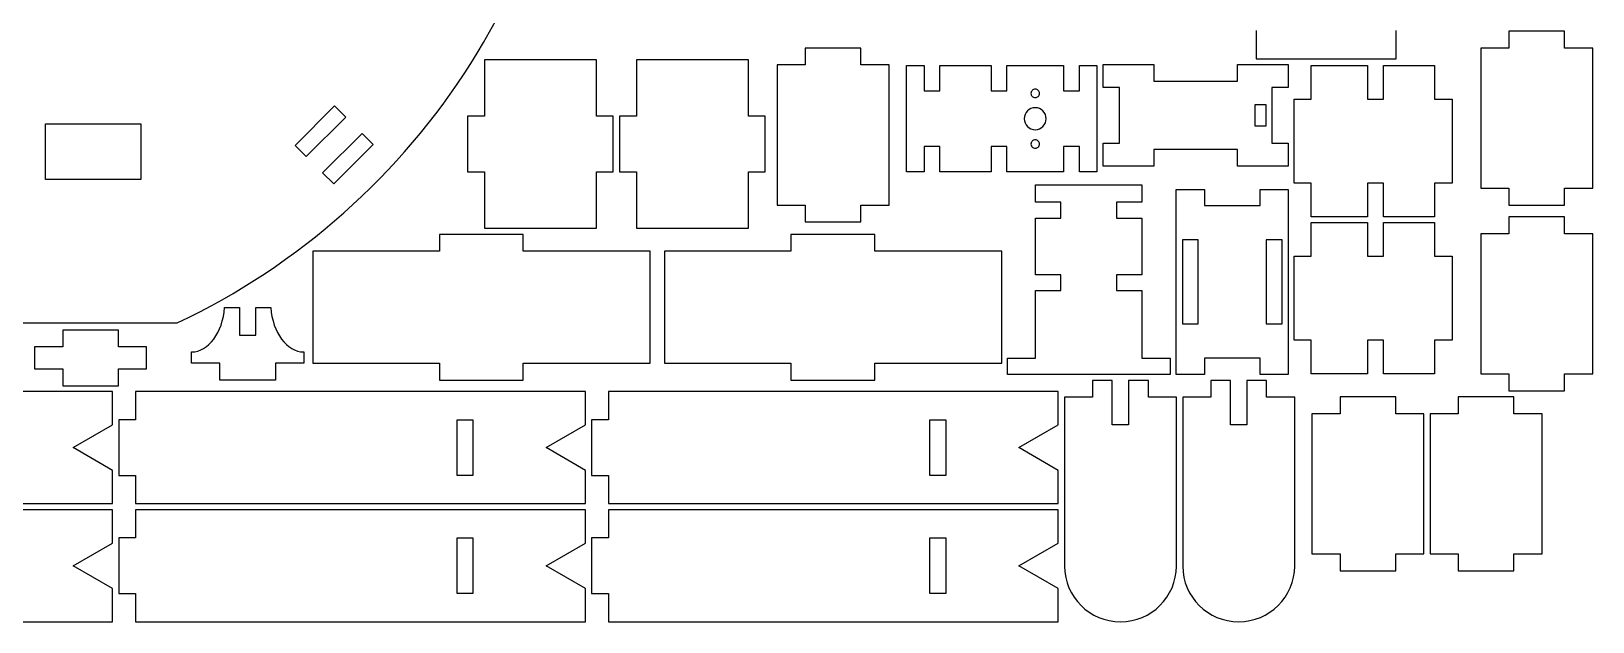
# Model space of a CAD drawing. Extents: x 10 to 440, y 10 to 290.
# Drawn here: x 162.5 to 439.9, y 10.1 to 115 of the extents above; entities that cross this region are included whole.
import ezdxf

# ---------------------------------------------------------------- set-up
doc = ezdxf.new("R2010")
doc.units = 0
doc.layers.add('Layer_1', color=7, linetype='CONTINUOUS')

msp = doc.modelspace()

# ---------------------------------------------------------------- linework, layer by layer
at = {"layer": 'Layer_1', "color": 7}
for p, q in [((380.1002, 115.10013), (380.1002, 110.10044)), ((405, 110.10044), (405, 115.10013)), ((424.9997, 114.9998), (424.9997, 112)), ((434.89987, 114.9998), (424.9997, 114.9998)), ((434.89987, 112), (434.89987, 114.9998)), ((299.9997, 111.9998), (299.9997, 109)), ((309.89987, 111.9998), (299.9997, 111.9998)), ((309.89987, 109), (309.89987, 111.9998)), ((424.9997, 112), (420, 112)), ((420, 112), (420, 87.1002)), ((439.89956, 112), (434.89987, 112)), ((439.89956, 87.1002), (439.89956, 112)), ((243, 109.89998), (243, 99.90008)), ((262.90007, 109.89998), (243, 109.89998)), ((262.90007, 99.90008), (262.90007, 109.89998)), ((270, 109.89998), (270, 99.90008)), ((289.9003, 109.89998), (270, 109.89998)), ((289.9003, 99.90008), (289.9003, 109.89998)), ((299.9997, 109), (295, 109)), ((295, 109), (295, 84.1002)), ((314.89956, 109), (309.89987, 109)), ((314.89956, 84.1002), (314.89956, 109)), ((318.000185, 89.998674), (318.000185, 108.898814)), ((318.000185, 108.898814), (321.100255, 108.898814)), ((321.100255, 108.898814), (321.100255, 104.398834)), ((323.900076, 104.398834), (323.900076, 108.898311)), ((323.900076, 108.898311), (323.900076, 108.898311)), ((323.900076, 108.898311), (326.000206, 108.898311)), ((326.000206, 108.898311), (326.000206, 108.898311)), ((326.000206, 108.898311), (329.900244, 108.898311)), ((329.900244, 108.898311), (330.799933, 108.898311)), ((330.799933, 108.898311), (333.000314, 108.898311)), ((333.000314, 108.898311), (333.000314, 104.398331)), ((335.800135, 104.398331), (335.800135, 108.898311)), ((335.800135, 108.898311), (345.900286, 108.898311)), ((345.900286, 108.898311), (345.900286, 104.398331)), ((348.700133, 108.898311), (351.800177, 108.898814)), ((348.700133, 104.398331), (348.700133, 108.898311)), ((351.800177, 108.898814), (351.800177, 89.998674)), ((352.89968, 104.9985), (352.89968, 109.099)), ((352.89968, 109.099), (361.90017, 109.099)), ((361.90017, 109.099), (361.90017, 106.0992)), ((376.80004, 106.0992), (376.80004, 109.099)), ((376.80004, 109.099), (385.8, 109.099)), ((380.1002, 110.10044), (405, 110.10044)), ((385.8, 109.099), (385.8, 104.9985)), ((389.84993, 102.89956), (389.84993, 108.89974)), ((389.84993, 108.89974), (397.09961, 108.89974)), ((397.09961, 108.89974), (399.75008, 108.89974)), ((399.75008, 108.89974), (399.89996, 108.89974)), ((399.89996, 108.89974), (399.89996, 102.89956)), ((402.69979, 102.89956), (402.69979, 108.89974)), ((402.69979, 108.89974), (402.84965, 108.89974)), ((402.84965, 108.89974), (405.50014, 108.89974)), ((405.50014, 108.89974), (411.8, 108.89974)), ((411.8, 108.89974), (411.8, 102.89956)), ((361.90017, 106.0992), (376.80004, 106.0992)), ((321.100255, 104.398834), (323.900076, 104.398834)), ((333.000314, 104.398331), (335.800135, 104.398331)), ((340.09994, 103.9489), (340.09994, 103.9489)), ((345.900286, 104.398331), (348.700133, 104.398331)), ((355.79977, 104.9985), (352.89968, 104.9985)), ((355.79977, 95.0988), (355.79977, 104.9985)), ((385.8, 104.9985), (382.89991, 104.9985)), ((382.89991, 104.9985), (382.89991, 95.0988)), ((386.85011, 87.99973), (386.85011, 102.89956)), ((386.85011, 102.89956), (389.84993, 102.89956)), ((399.89996, 102.89956), (402.69979, 102.89956)), ((411.8, 102.89956), (412.74982, 102.89956)), ((412.74982, 102.89956), (414.90007, 102.89956)), ((414.90007, 102.89956), (414.90007, 87.99973)), ((209.38779, 94.7122), (216.38815, 101.71255)), ((216.38815, 101.71255), (218.36805, 99.73265)), ((243, 99.90008), (240.00018, 99.90008)), ((240.00018, 99.90008), (240.00018, 89.9999)), ((265.89989, 99.90008), (262.90007, 99.90008)), ((265.89989, 89.9999), (265.89989, 99.90008)), ((270, 99.90008), (267.00015, 99.90008)), ((267.00015, 99.90008), (267.00015, 89.9999)), ((292.90015, 99.90008), (289.9003, 99.90008)), ((292.90015, 89.9999), (292.90015, 99.90008)), ((379.9, 101.999), (381.8, 101.999)), ((379.9, 98.099), (379.9, 101.999)), ((381.8, 101.999), (381.8, 98.099)), ((165.05013, 88.6501), (165.05013, 98.5501)), ((165.05013, 98.5501), (181.95013, 98.5501)), ((181.95013, 98.5501), (181.95013, 88.6501)), ((218.36805, 99.73265), (211.36769, 92.7323)), ((338.8999, 99.4492), (338.8999, 99.4492)), ((381.8, 98.099), (379.9, 98.099)), ((211.36769, 92.7323), (209.38779, 94.7122)), ((214.26689, 89.83314), (221.26725, 96.8335)), ((223.24715, 94.8536), (216.24679, 87.85324)), ((221.26725, 96.8335), (223.24715, 94.8536)), ((323.900076, 94.498152), (321.100255, 94.498152)), ((321.100255, 94.498152), (321.100255, 89.998674)), ((323.900076, 89.998674), (323.900076, 94.498152)), ((335.800135, 94.498681), (333.000314, 94.498681)), ((333.000314, 94.498681), (333.000314, 89.998674)), ((335.800135, 89.998674), (335.800135, 94.498681)), ((340.09994, 94.9489), (340.09994, 94.9489)), ((348.700133, 94.498681), (345.900286, 94.498681)), ((345.900286, 94.498681), (345.900286, 89.998674)), ((348.700133, 89.998674), (348.700133, 94.498681)), ((352.89968, 90.9988), (352.89968, 95.0988)), ((352.89968, 95.0988), (355.79977, 95.0988)), ((382.89991, 95.0988), (385.8, 95.0988)), ((385.8, 95.0988), (385.8, 90.9988)), ((376.80004, 93.9987), (361.90017, 93.9987)), ((361.90017, 93.9987), (361.90017, 90.9988)), ((376.80004, 90.9988), (376.80004, 93.9987)), ((216.24679, 87.85324), (214.26689, 89.83314)), ((240.00018, 89.9999), (243, 89.9999)), ((243, 89.9999), (243, 80)), ((262.90007, 80), (262.90007, 89.9999)), ((262.90007, 89.9999), (265.89989, 89.9999)), ((267.00015, 89.9999), (270, 89.9999)), ((270, 89.9999), (270, 80)), ((289.9003, 80), (289.9003, 89.9999)), ((289.9003, 89.9999), (292.90015, 89.9999)), ((321.100255, 89.998674), (318.000185, 89.998674)), ((326.000206, 89.998674), (323.900076, 89.998674)), ((329.900244, 89.998674), (326.000206, 89.998674)), ((333.000314, 89.998674), (329.900244, 89.998674)), ((345.900286, 89.998674), (335.800135, 89.998674)), ((351.800177, 89.998674), (348.700133, 89.998674)), ((361.90017, 90.9988), (352.89968, 90.9988)), ((385.8, 90.9988), (376.80004, 90.9988)), ((181.95013, 88.6501), (165.05013, 88.6501)), ((340.89965, 84.59924), (340.89965, 87.69931)), ((340.89965, 87.69931), (359.79977, 87.69931)), ((359.79977, 87.69931), (359.79977, 84.59924)), ((365.89992, 54), (365.89992, 86.90031)), ((365.89992, 86.90031), (370.90012, 86.90031)), ((370.90012, 86.90031), (370.90012, 84.00024)), ((380.79979, 84.00024), (380.79979, 86.90031)), ((380.79979, 86.90031), (385.8, 86.90031)), ((385.8, 86.90031), (385.8, 54)), ((389.84993, 87.99973), (386.85011, 87.99973)), ((389.84993, 81.99957), (389.84993, 87.99973)), ((402.69979, 87.99973), (399.89996, 87.99973)), ((399.89996, 87.99973), (399.89996, 82.0001)), ((402.69979, 82.0001), (402.69979, 87.99973)), ((412.74982, 87.9992), (411.8, 87.9992)), ((411.8, 87.9992), (411.8, 81.99957)), ((414.90007, 87.99973), (412.74982, 87.99973)), ((412.74982, 87.99973), (412.74982, 87.9992)), ((420, 87.1002), (424.9997, 87.1002)), ((424.9997, 87.1002), (424.9997, 84.0999)), ((434.89987, 84.0999), (434.89987, 87.1002)), ((434.89987, 87.1002), (439.89956, 87.1002)), ((295, 84.1002), (299.9997, 84.1002)), ((299.9997, 84.1002), (299.9997, 81.0999)), ((309.89987, 81.0999), (309.89987, 84.1002)), ((309.89987, 84.1002), (314.89956, 84.1002)), ((345.39963, 84.59924), (340.89965, 84.59924)), ((345.39963, 81.79941), (345.39963, 84.59924)), ((359.79977, 84.59924), (355.29979, 84.59924)), ((355.29979, 84.59924), (355.29979, 81.79941)), ((370.90012, 84.00024), (380.79979, 84.00024)), ((424.9997, 84.0999), (434.89987, 84.0999)), ((299.9997, 81.0999), (309.89987, 81.0999)), ((340.89965, 71.69926), (340.89965, 81.79941)), ((340.89965, 81.79941), (345.39963, 81.79941)), ((355.29979, 81.79941), (359.79977, 81.79941)), ((359.79977, 81.79941), (359.79977, 71.69926)), ((399.75008, 81.99957), (389.84993, 81.99957)), ((389.84994, 74.9994), (389.84994, 80.99958)), ((389.84994, 80.99958), (397.09962, 80.99958)), ((397.09962, 80.99958), (399.75009, 80.99958)), ((399.89996, 82.0001), (399.75008, 82.0001)), ((399.75008, 82.0001), (399.75008, 81.99957)), ((399.75009, 80.99958), (399.89997, 80.99958)), ((399.89997, 80.99958), (399.89997, 74.9994)), ((402.84965, 82.0001), (402.69979, 82.0001)), ((402.6998, 74.9994), (402.6998, 80.99958)), ((402.6998, 80.99958), (402.84966, 80.99958)), ((402.84965, 81.99957), (402.84965, 82.0001)), ((411.8, 81.99957), (402.84965, 81.99957)), ((402.84966, 80.99958), (405.50015, 80.99958)), ((405.50015, 80.99958), (411.80001, 80.99958)), ((411.80001, 80.99958), (411.80001, 74.9994)), ((424.9997, 81.9998), (424.9997, 79)), ((434.89987, 81.9998), (424.9997, 81.9998)), ((434.89987, 79), (434.89987, 81.9998)), ((235, 78.89992), (235, 75.9001)), ((249.89986, 78.89992), (235, 78.89992)), ((243, 80), (262.90007, 80)), ((249.89986, 75.9001), (249.89986, 78.89992)), ((270, 80), (289.9003, 80)), ((297.45031, 78.8999), (297.45031, 75.90008)), ((312.35018, 78.8999), (297.45031, 78.8999)), ((312.35018, 75.90008), (312.35018, 78.8999)), ((369.79983, 77.89998), (366.99983, 77.89998)), ((366.99983, 77.89998), (366.99983, 62.99998)), ((369.79983, 62.99998), (369.79983, 77.89998)), ((384.69986, 77.89998), (381.89986, 77.89998)), ((381.89986, 77.89998), (381.89986, 62.99998)), ((384.69986, 62.99998), (384.69986, 77.89998)), ((424.9997, 79), (420, 79)), ((420, 79), (420, 54.1002)), ((439.89956, 79), (434.89987, 79)), ((439.89956, 54.1002), (439.89956, 79)), ((235, 75.9001), (212.54969, 75.9001)), ((212.54969, 75.9001), (212.54969, 56)), ((272.44992, 75.9001), (249.89986, 75.9001)), ((272.44992, 56), (272.44992, 75.9001)), ((297.45031, 75.90008), (275, 75.90008)), ((275, 75.90008), (275, 56)), ((334.90023, 75.90008), (312.35018, 75.90008)), ((334.90023, 56), (334.90023, 75.90008)), ((386.85012, 60.09955), (386.85012, 74.9994)), ((386.85012, 74.9994), (389.84994, 74.9994)), ((399.89997, 74.9994), (402.6998, 74.9994)), ((411.80001, 74.9994), (412.74983, 74.9994)), ((412.74983, 74.9994), (414.90008, 74.9994)), ((414.90008, 74.9994), (414.90008, 60.09955)), ((345.39963, 71.69926), (340.89965, 71.69926)), ((345.39963, 68.89944), (345.39963, 71.69926)), ((359.79977, 71.69926), (355.29979, 71.69926)), ((355.29979, 71.69926), (355.29979, 68.89944)), ((340.89965, 65.79937), (340.89965, 68.89944)), ((340.89965, 68.89944), (345.39963, 68.89944)), ((355.29979, 68.89944), (359.79977, 68.89944)), ((359.79977, 68.89944), (359.79977, 66.69903)), ((359.79977, 66.69903), (359.79977, 65.79937)), ((196.85887, 65.8997), (199.50004, 65.8997)), ((199.50004, 65.8997), (199.50004, 60.9997)), ((202.40012, 60.9997), (202.40012, 65.8997)), ((202.40012, 65.8997), (205.04132, 65.8997)), ((340.89965, 61.89934), (340.89965, 65.79937)), ((359.79977, 65.79937), (359.79977, 61.89934)), ((144.95027, 63.1499), (188.42981, 63.1499)), ((168.09982, 61.89983), (168.09982, 58.90001)), ((178, 61.89983), (168.09982, 61.89983)), ((178, 58.90001), (178, 61.89983)), ((340.89965, 59.9496), (340.89965, 61.89934)), ((359.79977, 61.89934), (359.79977, 59.9496)), ((366.99983, 62.99998), (369.79983, 62.99998)), ((381.89986, 62.99998), (384.69986, 62.99998)), ((168.09982, 58.90001), (163.10012, 58.90001)), ((163.10012, 58.90001), (163.10012, 55)), ((183.00021, 58.90001), (178, 58.90001)), ((183.00021, 55), (183.00021, 58.90001)), ((199.50004, 60.9997), (202.40012, 60.9997)), ((340.89965, 59.79921), (340.89965, 59.9496)), ((340.89965, 56.89964), (340.89965, 59.79921)), ((359.79977, 59.9496), (359.79977, 59.9496)), ((359.79977, 59.9496), (359.79977, 56.89964)), ((389.84994, 60.09955), (386.85012, 60.09955)), ((389.84994, 54.09938), (389.84994, 60.09955)), ((402.6998, 60.09956), (399.89997, 60.09956)), ((399.89997, 60.09956), (399.89997, 54.09991)), ((402.6998, 54.09991), (402.6998, 60.09956)), ((412.74983, 60.09902), (411.80001, 60.09902)), ((411.80001, 60.09902), (411.80001, 54.09938)), ((414.90008, 60.09955), (412.74983, 60.09955)), ((412.74983, 60.09955), (412.74983, 60.09902)), ((190.9998, 56), (190.9998, 58.00041)), ((196, 56), (190.9998, 56)), ((196, 52.9997), (196, 56)), ((210.89986, 56), (205.90018, 56)), ((205.90018, 56), (205.90018, 52.9997)), ((210.89986, 58.00041), (210.89986, 56)), ((212.54969, 56), (235, 56)), ((235, 56), (235, 53.00018)), ((249.89986, 53.00018), (249.89986, 56)), ((249.89986, 56), (272.44992, 56)), ((275, 56), (297.45031, 56)), ((297.45031, 56), (297.45031, 53.00019)), ((312.35018, 53.00019), (312.35018, 56)), ((312.35018, 56), (334.90023, 56)), ((335.89995, 53.99957), (335.89995, 56.89964)), ((335.89995, 56.89964), (340.89965, 56.89964)), ((359.79977, 56.89964), (364.8, 56.89964)), ((364.8, 56.89964), (364.8, 53.99957)), ((380.79979, 56.90008), (370.90012, 56.90008)), ((370.90012, 56.90008), (370.90012, 54)), ((380.79979, 54), (380.79979, 56.90008)), ((163.10012, 55), (168.09982, 55)), ((168.09982, 55), (168.09982, 52.00018)), ((178, 52.00018), (178, 55)), ((178, 55), (183.00021, 55)), ((205.90018, 52.9997), (196, 52.9997)), ((235, 53.00018), (249.89986, 53.00018)), ((297.45031, 53.00019), (312.35018, 53.00019)), ((364.8, 53.99957), (335.89995, 53.99957)), ((354.54975, 52.94999), (351.04971, 52.94959)), ((351.04971, 52.94959), (351.04971, 49.94979)), ((354.54975, 45.04969), (354.54975, 52.94999)), ((360.94986, 52.94949), (357.44982, 52.94949)), ((357.44982, 52.94949), (357.44982, 45.04969)), ((360.94986, 49.94959), (360.94986, 52.94949)), ((370.90012, 54), (365.89992, 54)), ((372.04971, 52.95), (372.04971, 49.95021)), ((375.54975, 52.94992), (372.04971, 52.95)), ((375.54975, 45.04965), (375.54975, 52.94992)), ((381.94986, 52.94942), (378.44982, 52.94942)), ((378.44982, 52.94942), (378.44982, 45.04965)), ((385.8, 54), (380.79979, 54)), ((381.94986, 49.9496), (381.94986, 52.94942)), ((399.75009, 54.09938), (389.84994, 54.09938)), ((399.89997, 54.09991), (399.75009, 54.09991)), ((399.75009, 54.09991), (399.75009, 54.09938)), ((402.84966, 54.09991), (402.6998, 54.09991)), ((402.84966, 54.09938), (402.84966, 54.09991)), ((411.80001, 54.09938), (402.84966, 54.09938)), ((420, 54.1002), (424.9997, 54.1002)), ((424.9997, 54.1002), (424.9997, 51.0999)), ((434.89987, 51.0999), (434.89987, 54.1002)), ((434.89987, 54.1002), (439.89956, 54.1002)), ((176.95001, 50.95034), (97.05001, 50.95034)), ((168.09982, 52.00018), (178, 52.00018)), ((176.95001, 45.04163), (176.95001, 50.95034)), ((260.95001, 50.95034), (181.05001, 50.95034)), ((181.05001, 50.95034), (181.05001, 45.95011)), ((260.95001, 45.04163), (260.95001, 50.95034)), ((344.95001, 50.95034), (265.05001, 50.95034)), ((265.05001, 50.95034), (265.05001, 45.95011)), ((344.95001, 45.04163), (344.95001, 50.95034)), ((351.04971, 49.94979), (346.05001, 49.94979)), ((346.05001, 49.94979), (346.05001, 19.94959)), ((365.94956, 49.94959), (360.94986, 49.94959)), ((365.94956, 19.94939), (365.94956, 49.94959)), ((372.04971, 49.95021), (367.05001, 49.95021)), ((367.05001, 49.95021), (367.05001, 19.94995)), ((386.94956, 49.9496), (381.94986, 49.9496)), ((386.94956, 19.94937), (386.94956, 49.9496)), ((394.9997, 49.9998), (394.9997, 47)), ((404.89987, 49.9998), (394.9997, 49.9998)), ((404.89987, 47), (404.89987, 49.9998)), ((415.9997, 49.9998), (415.9997, 47)), ((425.89987, 49.9998), (415.9997, 49.9998)), ((424.9997, 51.0999), (434.89987, 51.0999)), ((425.89987, 47), (425.89987, 49.9998)), ((169.94991, 41.00055), (176.95001, 45.04163)), ((181.05001, 45.95011), (178.05011, 45.95011)), ((178.05011, 45.95011), (178.05011, 36.05046)), ((238.15001, 36.050013), (238.15001, 45.950012)), ((238.15001, 45.950012), (240.95001, 45.950012)), ((240.95001, 45.950012), (240.95001, 36.050013)), ((253.94991, 41.00055), (260.95001, 45.04163)), ((265.05001, 45.95011), (262.05011, 45.95011)), ((262.05011, 45.95011), (262.05011, 36.05046)), ((322.15001, 36.050013), (322.15001, 45.950012)), ((322.15001, 45.950012), (324.95001, 45.950012)), ((324.95001, 45.950012), (324.95001, 36.050013)), ((337.94991, 41.00055), (344.95001, 45.04163)), ((357.44982, 45.04969), (354.54975, 45.04969)), ((378.44982, 45.04965), (375.54975, 45.04965)), ((394.9997, 47), (390, 47)), ((390, 47), (390, 22.1002)), ((409.89956, 47), (404.89987, 47)), ((409.89956, 22.1002), (409.89956, 47)), ((415.9997, 47), (411, 47)), ((411, 47), (411, 22.1002)), ((430.89956, 47), (425.89987, 47)), ((430.89956, 22.1002), (430.89956, 47)), ((176.95001, 36.95892), (169.94991, 41.00055)), ((260.95001, 36.95892), (253.94991, 41.00055)), ((344.95001, 36.95892), (337.94991, 41.00055)), ((176.95001, 31.05026), (176.95001, 36.95892)), ((260.95001, 31.05026), (260.95001, 36.95892)), ((344.95001, 31.05026), (344.95001, 36.95892)), ((178.05011, 36.05046), (181.05001, 36.05046)), ((181.05001, 36.05046), (181.05001, 31.05026)), ((240.95001, 36.050013), (238.15001, 36.050013)), ((262.05011, 36.05046), (265.05001, 36.05046)), ((265.05001, 36.05046), (265.05001, 31.05026)), ((324.95001, 36.050013), (322.15001, 36.050013)), ((97.05001, 31.05026), (176.95001, 31.05026)), ((181.05001, 31.05026), (260.95001, 31.05026)), ((265.05001, 31.05026), (344.95001, 31.05026)), ((176.95001, 29.95034), (97.05001, 29.95034)), ((176.95001, 24.04163), (176.95001, 29.95034)), ((260.95001, 29.95034), (181.05001, 29.95034)), ((181.05001, 29.95034), (181.05001, 24.95011)), ((260.95001, 24.04163), (260.95001, 29.95034)), ((344.95001, 29.95034), (265.05001, 29.95034)), ((265.05001, 29.95034), (265.05001, 24.95011)), ((344.95001, 24.04163), (344.95001, 29.95034)), ((169.94991, 20.00055), (176.95001, 24.04163)), ((181.05001, 24.95011), (178.05011, 24.95011)), ((178.05011, 24.95011), (178.05011, 15.05046)), ((238.15001, 15.050013), (238.15001, 24.950012)), ((238.15001, 24.950012), (240.95001, 24.950012)), ((240.95001, 24.950012), (240.95001, 15.050013)), ((253.94991, 20.00055), (260.95001, 24.04163)), ((265.05001, 24.95011), (262.05011, 24.95011)), ((262.05011, 24.95011), (262.05011, 15.05046)), ((322.15001, 15.050013), (322.15001, 24.950012)), ((322.15001, 24.950012), (324.95001, 24.950012)), ((324.95001, 24.950012), (324.95001, 15.050013)), ((337.94991, 20.00055), (344.95001, 24.04163)), ((176.95001, 15.95892), (169.94991, 20.00055)), ((260.95001, 15.95892), (253.94991, 20.00055)), ((344.95001, 15.95892), (337.94991, 20.00055)), ((390, 22.1002), (394.9997, 22.1002)), ((394.9997, 22.1002), (394.9997, 19.0999)), ((404.89987, 19.0999), (404.89987, 22.1002)), ((404.89987, 22.1002), (409.89956, 22.1002)), ((411, 22.1002), (415.9997, 22.1002)), ((415.9997, 22.1002), (415.9997, 19.0999)), ((425.89987, 19.0999), (425.89987, 22.1002)), ((425.89987, 22.1002), (430.89956, 22.1002)), ((394.9997, 19.0999), (404.89987, 19.0999)), ((415.9997, 19.0999), (425.89987, 19.0999)), ((176.95001, 10.05026), (176.95001, 15.95892)), ((178.05011, 15.05046), (181.05001, 15.05046)), ((181.05001, 15.05046), (181.05001, 10.05026)), ((240.95001, 15.050013), (238.15001, 15.050013)), ((260.95001, 10.05026), (260.95001, 15.95892)), ((262.05011, 15.05046), (265.05001, 15.05046)), ((265.05001, 15.05046), (265.05001, 10.05026)), ((324.95001, 15.050013), (322.15001, 15.050013)), ((344.95001, 10.05026), (344.95001, 15.95892)), ((97.05001, 10.05026), (176.95001, 10.05026)), ((181.05001, 10.05026), (260.95001, 10.05026)), ((265.05001, 10.05026), (344.95001, 10.05026))]:
    msp.add_line(p, q, dxfattribs=at)
for points in [[(188.42981, 63.1499), (232.100621, 83.807875), (259.949977, 127.789732), (259.94999, 176.1001)], [(340.31961, 104.47923), (340.178958, 104.338578), (340.09994, 104.147812), (340.09994, 103.9489)], [(340.09994, 103.9489), (340.09994, 103.749988), (340.178958, 103.559222), (340.31961, 103.41857)], [(340.84994, 104.6989), (340.651028, 104.6989), (340.460262, 104.619882), (340.31961, 104.47923)], [(340.31961, 103.41857), (340.460262, 103.277918), (340.651028, 103.1989), (340.84994, 103.1989)], [(341.38027, 104.47923), (341.239618, 104.619882), (341.048852, 104.6989), (340.84994, 104.6989)], [(340.84994, 103.1989), (341.048852, 103.1989), (341.239618, 103.277918), (341.38027, 103.41857)], [(341.59994, 103.9489), (341.59994, 104.147812), (341.520922, 104.338578), (341.38027, 104.47923)], [(341.38027, 103.41857), (341.520922, 103.559222), (341.59994, 103.749988), (341.59994, 103.9489)], [(339.471045, 100.82806), (339.105347, 100.462364), (338.8999, 99.966373), (338.8999, 99.4492)], [(340.84991, 101.3992), (340.332736, 101.399201), (339.836743, 101.193756), (339.471045, 100.82806)], [(342.228775, 100.82806), (341.863077, 101.193756), (341.367084, 101.399201), (340.84991, 101.3992)], [(342.79992, 99.4492), (342.79992, 99.966373), (342.594473, 100.462364), (342.228775, 100.82806)], [(338.8999, 99.4492), (338.8999, 98.932027), (339.105347, 98.436036), (339.471045, 98.07034)], [(339.471045, 98.07034), (339.836743, 97.704644), (340.332736, 97.499199), (340.84991, 97.4992)], [(340.84991, 97.4992), (341.367084, 97.499199), (341.863077, 97.704644), (342.228775, 98.07034)], [(342.228775, 98.07034), (342.594473, 98.436036), (342.79992, 98.932027), (342.79992, 99.4492)], [(340.31961, 95.47923), (340.178958, 95.338578), (340.09994, 95.147812), (340.09994, 94.9489)], [(340.09994, 94.9489), (340.09994, 94.749988), (340.178958, 94.559222), (340.31961, 94.41857)], [(340.84994, 95.6989), (340.651028, 95.6989), (340.460262, 95.619882), (340.31961, 95.47923)], [(340.31961, 94.41857), (340.460262, 94.277918), (340.651028, 94.1989), (340.84994, 94.1989)], [(341.38027, 95.47923), (341.239618, 95.619882), (341.048852, 95.6989), (340.84994, 95.6989)], [(340.84994, 94.1989), (341.048852, 94.1989), (341.239618, 94.277918), (341.38027, 94.41857)], [(341.59994, 94.9489), (341.59994, 95.147812), (341.520922, 95.338578), (341.38027, 95.47923)], [(341.38027, 94.41857), (341.520922, 94.559222), (341.59994, 94.749988), (341.59994, 94.9489)], [(190.9998, 58.00041), (193.996677, 58.038149), (196.507136, 61.422789), (196.85887, 65.8997)], [(205.04132, 65.8997), (205.393028, 61.423087), (207.903185, 58.038548), (210.89986, 58.00041)], [(346.05001, 19.94959), (346.05, 19.941257), (346.05, 19.932923), (346.05001, 19.92459)], [(346.05001, 19.92459), (346.091593, 14.459024), (350.534076, 10.050247), (355.9998, 10.05029)], [(355.9998, 10.05029), (361.475123, 10.05035), (365.921551, 14.474138), (365.94956, 19.94939)], [(367.05001, 19.94995), (367.049999, 19.941483), (367.049999, 19.933017), (367.05001, 19.92455)], [(367.05001, 19.92455), (367.091577, 14.458972), (371.534064, 10.050177), (376.9998, 10.05022)], [(376.9998, 10.05022), (382.475143, 10.05028), (386.921578, 14.474099), (386.94956, 19.94937)]]:
    msp.add_open_spline(points, degree=3, dxfattribs=at)

doc.saveas('drawing.dxf')
